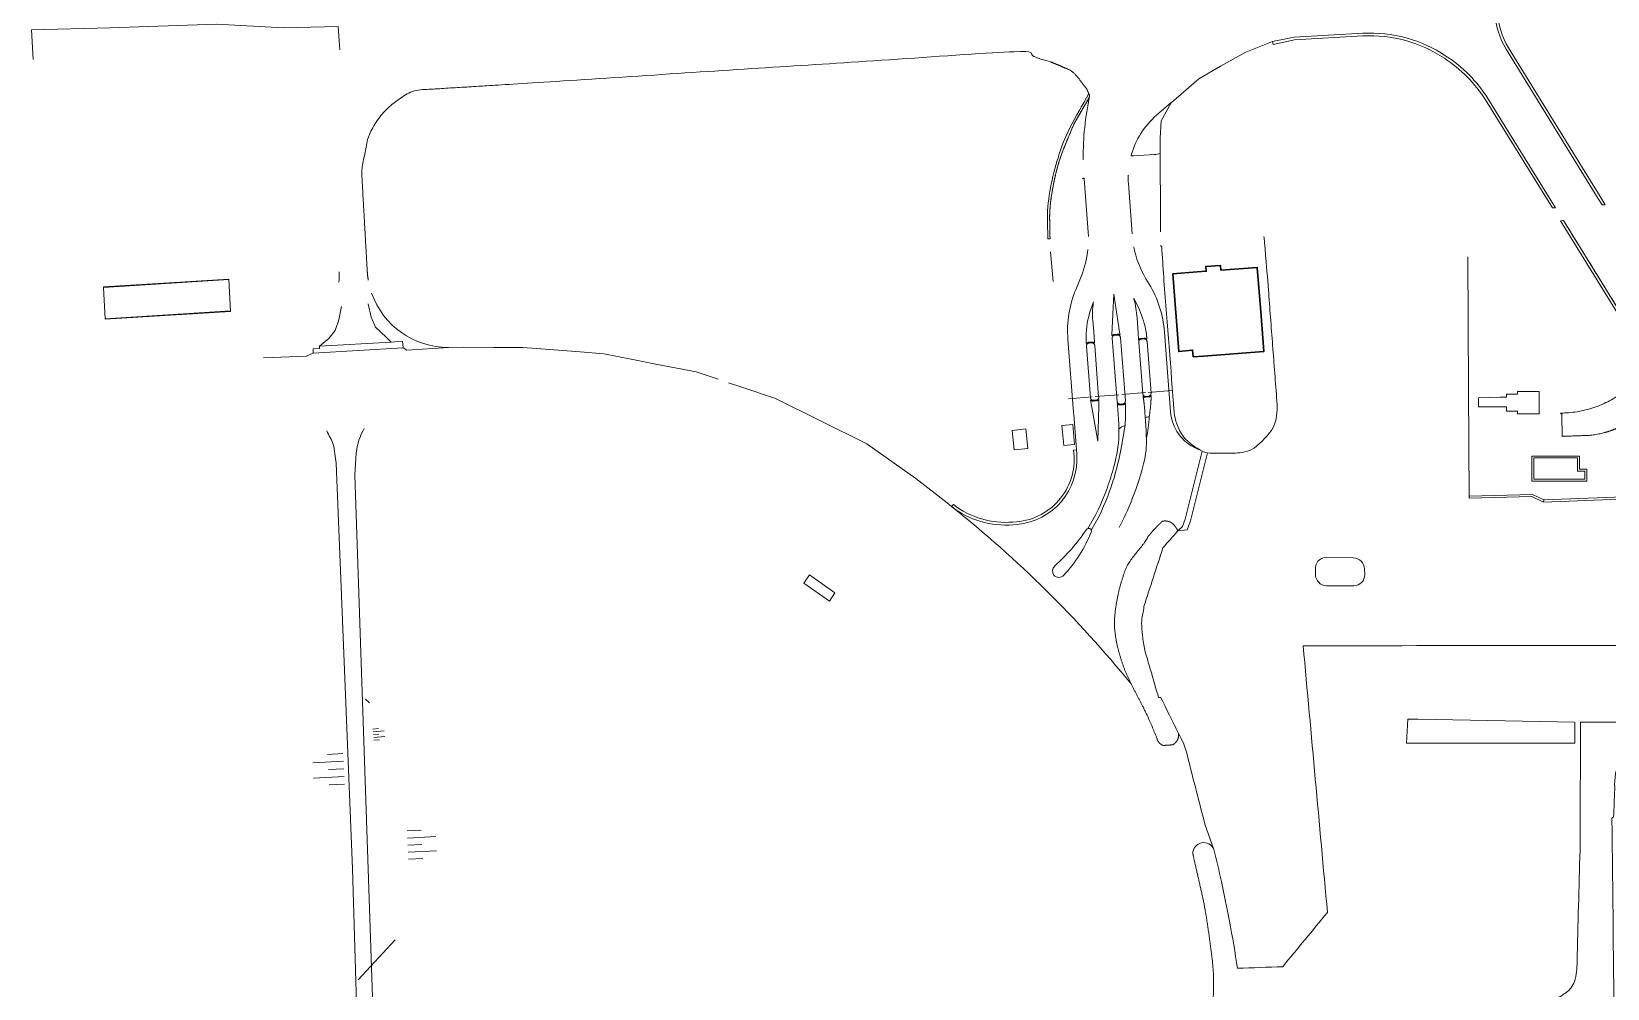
# Model space of a CAD drawing. Header units: millimetres. Extents: x 0 to 840, y 0 to 594.
# Drawn here: x 672.03 to 689.33, y 122.34 to 132.85 of the extents above; entities that cross this region are included whole.
import ezdxf

# ---------------------------------------------------------------- set-up
doc = ezdxf.new("R2010")
doc.units = ezdxf.units.MM
doc.linetypes.add('DGN Style 3', pattern=[136879.593462, 97771.138187, -39108.455275])
doc.layers.add('AC-0000-BESTAAND-co-06', color=1, linetype='Continuous')

msp = doc.modelspace()

# ---------------------------------------------------------------- linework, layer by layer
at = {"layer": 'AC-0000-BESTAAND-co-06', "linetype": 'Continuous', "lineweight": 13, "transparency": 33554687}
for p, q in [((683.672, 128.833), (683.412, 128.813)), ((683.965, 128.856), (683.705, 128.836)), ((684.257, 128.879), (683.997, 128.859)), ((684.549, 128.902), (684.289, 128.881)), ((675.694, 125.514), (675.738, 125.473)), ((675.776, 125.184), (675.837, 125.19)), ((675.778, 125.154), (675.9, 125.165)), ((675.781, 125.123), (675.842, 125.129)), ((675.784, 125.093), (675.906, 125.104)), ((675.787, 125.062), (675.848, 125.068)), ((675.451, 124.832), (675.115, 124.813)), ((675.446, 124.916), (675.278, 124.907)), ((675.46, 124.664), (675.125, 124.646)), ((675.455, 124.748), (675.287, 124.739)), ((675.465, 124.58), (675.297, 124.571)), ((676.15, 124.066), (676.306, 124.074)), ((684.91, 124.14), (685.009, 123.863)), ((676.154, 123.988), (676.466, 124.004)), ((676.158, 123.91), (676.314, 123.918)), ((676.162, 123.832), (676.474, 123.847)), ((676.166, 123.754), (676.322, 123.762)), ((676.021, 122.869), (675.612, 122.43))]:
    msp.add_line(p, q, dxfattribs=at)
at = {"layer": 'AC-0000-BESTAAND-co-06', "linetype": 'Continuous', "lineweight": 0, "transparency": 33554687}
msp.add_line((675.593, 128.219), (675.577, 127.972), dxfattribs=at)
at = {"layer": 'AC-0000-BESTAAND-co-06', "linetype": 'Continuous', "lineweight": 13, "transparency": 33554687, "flags": 128}
for points in [[(689.271, 130.94), (689.224, 131.016), (688.247, 132.603), (688.247, 132.603, -0.23474), (688.141, 133.438), (688.141, 133.438), (688.142, 133.438), (688.195, 133.527), (688.239, 133.592), (688.239, 133.592, -0.409096), (688.746, 133.723), (688.746, 133.723), (688.746, 133.723), (688.905, 133.634)], [(688.141, 133.438, 0.23474), (688.247, 132.603), (688.247, 132.603), (689.224, 131.016), (689.271, 130.94), (689.305, 130.942), (689.249, 131.032), (688.272, 132.619), (688.272, 132.619, -0.233997), (688.169, 133.425)], [(684.424, 130.644), (684.421, 131.673), (684.432, 131.865), (684.539, 132.063), (684.844, 132.326), (685.081, 132.464), (685.36, 132.62), (685.654, 132.734), (685.892, 132.782), (686.644, 132.827), (686.644, 132.827), (686.644, 132.827, -0.074865), (687.122, 132.775), (687.122, 132.775, -0.082187), (687.557, 132.576), (687.557, 132.576, -0.108851), (688.017, 132.11), (688.017, 132.11), (688.017, 132.11), (688.761, 130.909)], [(683.571, 131.439, 0.346173), (683.575, 131.445), (683.575, 131.445, -0.056794), (683.645, 132.135)], [(684.422, 131.504, -0.044764), (684.353, 131.494), (684.353, 131.494), (684.131, 131.481), (684.107, 131.479), (684.107, 131.479, -0.515282), (684.101, 131.487), (684.101, 131.487, -0.147205), (684.379, 131.925), (684.379, 131.925), (684.54, 132.064)], [(683.631, 130.595), (683.585, 131.227), (683.585, 131.227, 1.004977), (683.568, 131.226)], [(684.111, 130.625), (684.07, 131.175), (684.07, 131.175, -0.023771), (684.067, 131.261)], [(684.88, 128.237), (684.817, 128.265, -0.275556), (684.534, 128.667), (684.534, 128.667), (684.466, 129.545), (684.466, 129.545, 0.116434), (684.299, 130.071), (684.263, 130.13, -0.087853), (684.129, 130.482)], [(683.503, 128.204), (683.47, 128.64), (683.468, 128.661), (683.407, 129.465), (683.406, 129.465, -0.116434), (683.492, 130.01), (683.492, 130.01), (683.551, 130.154), (683.551, 130.154, 0.071195), (683.626, 130.451)], [(675.762, 129.971, 0.31947), (676.604, 129.376), (676.604, 129.376), (676.769, 129.379), (677.104, 129.376), (677.423, 129.376), (677.766, 129.348), (678.05, 129.326), (678.312, 129.304), (678.61, 129.246), (678.901, 129.189), (679.324, 129.106), (679.565, 129.026)], [(683.693, 129.499), (683.679, 129.671), (683.679, 129.671), (683.679, 129.671, -0.053297), (683.685, 129.862), (683.685, 129.862), (683.685, 129.862), (683.687, 129.875), (683.656, 129.786), (683.656, 129.786), (683.656, 129.786, 0.079037), (683.606, 129.492)], [(684.266, 129.545, 0.061725), (684.191, 129.787), (684.191, 129.787), (684.191, 129.787), (684.129, 129.918), (684.132, 129.909), (684.132, 129.909), (684.132, 129.909, -0.039959), (684.165, 129.701), (684.165, 129.701), (684.165, 129.701), (684.177, 129.537)], [(684.038, 128.75), (684.037, 128.605), (684.038, 128.605), (684.038, 128.605, -0.005573), (684.037, 128.578, -0.012006), (684.034, 128.52), (684.034, 128.52, 0.018869), (683.967, 128.483), (683.967, 128.483, 0.009184), (683.965, 128.544, 0.006384), (683.962, 128.587), (683.962, 128.587), (683.962, 128.587), (683.95, 128.743)], [(684.242, 128.766, -0.01486), (684.255, 128.606), (684.255, 128.606, -0.011248), (684.3, 128.614), (684.3, 128.614, 0.015219), (684.317, 128.771)], [(684.27, 128.373), (684.266, 128.403), (684.266, 128.403), (684.266, 128.403, 0.021175), (684.255, 128.606)], [(683.864, 127.797, 0.03065), (683.952, 128.089), (683.952, 128.089, 0.017519), (684.034, 128.521)], [(683.903, 128.04, 0.049318), (683.965, 128.367, 0.017204), (683.967, 128.483)], [(682.149, 127.651, 0.189774), (682.802, 127.458), (682.845, 127.461, 0.431355), (683.468, 128.249), (683.468, 128.249), (683.5, 128.251)], [(684.27, 128.373, -0.007112), (684.264, 128.252), (684.264, 128.252, -0.041686), (684.25, 128.153), (684.25, 128.153, -0.038392), (684.11, 127.704), (684.11, 127.704), (684.108, 127.699), (684.108, 127.699, -0.026925), (683.969, 127.399)], [(682.13, 127.628, 0.189774), (682.805, 127.428), (682.805, 127.428), (682.848, 127.431), (682.848, 127.432, 0.411152), (683.503, 128.204)], [(686.244, 126.757, -0.376956), (686.123, 126.881), (686.123, 126.881), (686.123, 126.935), (686.123, 126.935, -0.432102), (686.239, 127.069), (686.239, 127.069), (686.54, 127.065), (686.54, 127.065, -0.369139), (686.664, 126.943), (686.664, 126.943), (686.665, 126.882), (686.665, 126.882, -0.424824), (686.546, 126.759), (686.546, 126.759), (686.244, 126.757)]]:
    msp.add_lwpolyline(points, format="xyb", dxfattribs=at)
for points in [[(672.047, 132.539), (672.027, 132.862), (672.889, 132.886), (674.058, 132.927), (674.795, 132.887), (675.395, 132.901), (675.411, 132.645)], [(683.243, 130.101), (683.216, 130.426)], [(697.101, 126.113), (697.1, 127.745), (690.65, 127.741), (690.291, 127.743), (688.629, 127.678), (688.501, 127.737), (687.812, 127.72), (687.804, 128.916), (687.797, 130.369)], [(672.818, 130.04), (672.817, 130.035), (674.193, 130.12), (674.192, 130.125), (672.818, 130.04)], [(674.192, 130.127), (674.212, 129.772)], [(672.817, 130.035), (672.835, 129.691)], [(683.978, 129.521), (683.911, 129.96), (683.89, 129.514)], [(674.211, 129.777), (674.212, 129.772), (672.836, 129.686), (672.835, 129.691), (674.211, 129.777)], [(675.431, 129.827), (675.402, 129.679), (675.362, 129.561), (675.291, 129.474), (675.191, 129.388)], [(675.722, 129.856), (675.756, 129.709), (675.805, 129.597), (675.921, 129.487), (675.976, 129.435)], [(676.109, 129.37), (676.102, 129.443), (675.976, 129.435), (675.191, 129.388), (675.191, 129.364), (675.118, 129.359), (675.119, 129.312)], [(674.575, 129.26), (675.045, 129.281), (675.119, 129.312), (676.109, 129.37), (676.147, 129.344), (676.604, 129.376), (676.147, 129.344), (676.109, 129.37)], [(679.679, 128.988), (679.827, 128.939), (680.197, 128.816), (681.199, 128.318), (681.735, 127.937), (682.079, 127.668), (682.13, 127.628), (682.149, 127.651)], [(683.67, 128.721), (683.736, 128.346), (683.745, 128.727)], [(682.816, 128.25), (682.795, 128.465), (682.946, 128.48), (682.968, 128.266), (682.816, 128.25)], [(683.36, 128.3), (683.341, 128.517), (683.461, 128.528), (683.479, 128.31), (683.36, 128.3)], [(684.612, 127.361), (684.663, 127.408), (684.695, 127.491), (684.88, 128.237)], [(684.938, 128.219), (684.753, 127.473), (684.715, 127.374), (684.612, 127.361)], [(675.371, 128.104), (675.551, 123.65), (675.654, 120.192), (675.678, 119.314), (675.628, 118.503)], [(675.756, 117.981), (675.84, 120.188), (675.725, 123.646), (675.577, 127.972)], [(680.506, 126.788), (680.568, 126.877), (680.849, 126.681), (680.789, 126.59), (680.506, 126.788)], [(688.971, 125.261), (687.251, 125.293), (687.137, 125.295), (687.123, 125.028), (688.973, 125.03), (688.971, 125.261)]]:
    msp.add_lwpolyline(points, dxfattribs=at)
for points in [[(686.645, 132.797), (685.896, 132.752), (685.66, 132.704), (685.654, 132.734), (685.892, 132.782), (686.644, 132.827), (686.644, 132.827), (686.644, 132.827, -0.074865), (687.122, 132.775), (687.122, 132.775, -0.082187), (687.557, 132.576), (687.557, 132.576, -0.108851), (688.017, 132.11), (688.017, 132.11), (688.017, 132.11), (688.761, 130.909), (688.727, 130.907), (687.992, 132.095), (687.991, 132.094), (687.991, 132.094, 0.108877), (687.54, 132.551), (687.54, 132.551, 0.082215), (687.115, 132.746), (687.115, 132.746, 0.074803), (686.645, 132.797), (686.645, 132.797)], [(688.847, 130.77), (688.813, 130.767), (689.596, 129.503), (689.595, 129.503), (689.595, 129.503, -0.384425), (689.476, 128.9), (689.476, 128.9), (689.476, 128.901), (689.489, 128.882), (689.492, 128.877), (689.496, 128.879), (689.496, 128.879), (689.496, 128.879, 0.384044), (689.621, 129.519), (689.621, 129.519), (689.621, 129.519)], [(683.252, 126.874, 0.430196), (683.361, 126.874), (683.361, 126.874, 0.094349), (683.662, 127.348), (683.662, 127.348, 0.899462), (683.609, 127.375), (683.609, 127.375, -0.063327), (683.261, 126.976, 0.39466), (683.252, 126.874), (683.252, 126.874), (683.252, 126.874)]]:
    msp.add_lwpolyline(points, format="xyb", close=True, dxfattribs=at)
at = {"layer": 'AC-0000-BESTAAND-co-06', "linetype": 'Continuous', "lineweight": 30, "transparency": 33554687, "flags": 128}
msp.add_lwpolyline([(684.894, 129.281), (685.557, 129.331), (685.528, 129.721), (685.485, 130.255), (685.085, 130.225), (685.08, 130.277), (684.922, 130.265), (684.926, 130.213), (684.825, 130.206), (684.559, 130.185), (684.623, 129.33), (684.775, 129.346), (684.78, 129.273)], close=True, dxfattribs=at)
msp.add_lwpolyline([(684.894, 129.281), (685.557, 129.331), (685.528, 129.721), (685.485, 130.255), (685.085, 130.225), (685.08, 130.277), (684.922, 130.265), (684.926, 130.213), (684.825, 130.206)], dxfattribs=at)
at = {"layer": 'AC-0000-BESTAAND-co-06', "linetype": 'DGN Style 3', "lineweight": 13, "transparency": 33554687, "flags": 128}
for points in [[(683.606, 129.492, 0.0196), (683.608, 129.421), (683.608, 129.421), (683.608, 129.421), (683.609, 129.416), (683.609, 129.416), (683.609, 129.416, -0.223247), (683.638, 129.432), (683.638, 129.432), (683.638, 129.432), (683.668, 129.434), (683.668, 129.434), (683.668, 129.434, -0.222542), (683.699, 129.423), (683.699, 129.423), (683.699, 129.423), (683.693, 129.499)], [(683.89, 129.514), (683.89, 129.506), (683.89, 129.506), (683.89, 129.506, -0.170404), (683.919, 129.518), (683.919, 129.518), (683.919, 129.518), (683.948, 129.521), (683.949, 129.521), (683.949, 129.521, -0.170404), (683.979, 129.512), (683.979, 129.512), (683.979, 129.512), (683.978, 129.521)], [(683.893, 129.477, -0.414724), (683.921, 129.51), (683.921, 129.51), (683.951, 129.512), (683.951, 129.512, -0.413703), (683.983, 129.484), (683.983, 129.484), (684.037, 128.788), (684.037, 128.788, -0.414724), (684.009, 128.756), (684.009, 128.756), (683.979, 128.754), (683.979, 128.754, -0.413703), (683.947, 128.781), (683.947, 128.781), (683.893, 129.477)], [(684.177, 129.537), (684.183, 129.459), (684.183, 129.459), (684.183, 129.459, -0.223489), (684.212, 129.475), (684.212, 129.475), (684.212, 129.475), (684.242, 129.478), (684.242, 129.478), (684.242, 129.478, -0.222509), (684.273, 129.466), (684.273, 129.466), (684.273, 129.466), (684.272, 129.476), (684.272, 129.476), (684.272, 129.476, 0.019881), (684.266, 129.545)], [(684.319, 128.873, -0.41476), (684.291, 128.841), (684.291, 128.841), (684.262, 128.838), (684.261, 128.838, -0.413667), (684.229, 128.866), (684.229, 128.866), (684.185, 129.434), (684.185, 129.434, -0.41476), (684.213, 129.467), (684.213, 129.467), (684.243, 129.469), (684.243, 129.469, -0.413667), (684.275, 129.441), (684.275, 129.441), (684.319, 128.873)], [(683.687, 128.795, -0.413937), (683.654, 128.822), (683.654, 128.822), (683.611, 129.391), (683.611, 129.391, -0.414491), (683.638, 129.423), (683.638, 129.423), (683.668, 129.425), (683.668, 129.425, -0.413703), (683.701, 129.398), (683.701, 129.398), (683.744, 128.829), (683.745, 128.829, -0.414724), (683.717, 128.797), (683.717, 128.797), (683.687, 128.795)], [(683.745, 128.727), (683.747, 128.805), (683.747, 128.805), (683.747, 128.805, -0.223456), (683.718, 128.788), (683.718, 128.788), (683.717, 128.788), (683.687, 128.786), (683.687, 128.786), (683.687, 128.786, -0.222751), (683.656, 128.798), (683.656, 128.798), (683.656, 128.798), (683.67, 128.721)], [(683.95, 128.743), (683.949, 128.757), (683.949, 128.756, 0.222542), (683.98, 128.745), (683.98, 128.745), (684.01, 128.747), (684.01, 128.747, 0.223456), (684.039, 128.763), (684.039, 128.763), (684.038, 128.75)], [(684.317, 128.771, 0.00343), (684.319, 128.804), (684.319, 128.804), (684.319, 128.804), (684.322, 128.849), (684.322, 128.849), (684.322, 128.849, -0.223489), (684.292, 128.832), (684.292, 128.832), (684.292, 128.832), (684.262, 128.829), (684.262, 128.829), (684.262, 128.829, -0.222509), (684.232, 128.84), (684.232, 128.84), (684.232, 128.84), (684.233, 128.835), (684.233, 128.835), (684.233, 128.835, -0.007313), (684.242, 128.766)]]:
    msp.add_lwpolyline(points, format="xyb", dxfattribs=at)
at = {"layer": 'AC-0000-BESTAAND-co-06', "linetype": 'Continuous', "lineweight": 0, "transparency": 33554687, "flags": 128}
msp.add_lwpolyline([(688.223, 128.83), (688.222, 128.864), (688.306, 128.862), (688.343, 128.861), (688.342, 128.891), (688.534, 128.893), (688.579, 128.893), (688.579, 128.645), (688.343, 128.645), (688.342, 128.676), (688.222, 128.676), (688.222, 128.724), (687.913, 128.723), (687.913, 128.775), (687.913, 128.824), (688.15, 128.828)], close=True, dxfattribs=at)
at = {"layer": 'AC-0000-BESTAAND-co-06', "linetype": 'Continuous', "lineweight": 13, "transparency": 33554687, "flags": 128}
for points in [[(688.5, 128.183), (689.022, 128.183), (689.022, 128.039), (689.103, 128.039), (689.103, 127.907), (688.5, 127.907)], [(688.521, 128.162), (689.001, 128.162), (689.001, 128.018), (689.082, 128.018), (689.082, 127.928), (688.521, 127.928)], [(688.629, 127.678), (688.501, 127.737), (687.812, 127.72), (687.811, 127.744), (688.506, 127.761), (688.633, 127.702)], [(690.65, 127.765), (691.532, 127.764), (697.101, 127.769), (697.103, 127.745), (691.531, 127.739), (690.65, 127.741), (690.291, 127.743), (688.629, 127.678), (688.633, 127.702), (690.291, 127.764)]]:
    msp.add_lwpolyline(points, close=True, dxfattribs=at)
at = {"layer": 'AC-0000-BESTAAND-co-06', "linetype": 'Continuous', "lineweight": 13, "transparency": 33554687}
for centre, radius, start, end in [((684.073, 131.261), 0.006, 93.4465, 178.8864), ((681.926, 128.795), 2.381, 349.7806, 355.6366), ((681.531, 128.66), 2.451, 339.695, 345.3325), ((681.531, 128.66), 2.451, 328.7223, 339.695), ((681.46, 128.657), 2.553, 329.649, 340.3218), ((674.11, 117.54), 12.887, 39.1751, 51.5121), ((684.898, 123.817), 0.12, 22.6971, 180.6297)]:
    msp.add_arc(centre, radius, start, end, dxfattribs=at)
at = {"layer": 'AC-0000-BESTAAND-co-06', "linetype": 'Continuous', "lineweight": 13, "transparency": 33554687, "extrusion": (0, 0, -1)}
for centre, radius, start, end in [((-674.505, 130.157), 0.9, 176.8772, 184.0631), ((-674.505, 130.157), 0.9, 184.0631, 184.0631), ((-676.242, 128.154), 0.652, 5.7569, 30.5765)]:
    msp.add_arc(centre, radius, start, end, dxfattribs=at)
at = {"layer": 'AC-0000-BESTAAND-co-06', "linetype": 'Continuous', "lineweight": 13, "transparency": 33554687}
for points, weights, degree, knots in [([(683.21, 130.57), (683.209, 130.644), (683.207, 130.718), (683.206, 130.792), (683.204, 130.904), (683.221, 131.015), (683.24, 131.126), (683.259, 131.237), (683.286, 131.344), (683.321, 131.451), (683.358, 131.563), (683.406, 131.668), (683.45, 131.777), (683.502, 131.903), (683.594, 132.022), (683.645, 132.135), (683.642, 132.145), (683.638, 132.154), (683.635, 132.164), (683.626, 132.184), (683.618, 132.203), (683.609, 132.223), (683.564, 132.264), (683.501, 132.39), (683.414, 132.428), (683.288, 132.483), (683.16, 132.538), (683.032, 132.578), (682.961, 132.6), (682.88, 132.617), (682.809, 132.624), (680.901, 132.5), (678.992, 132.376), (677.084, 132.252), (676.807, 132.236), (676.53, 132.219), (676.253, 132.202), (676.005, 132.108), (675.816, 131.92), (675.719, 131.672), (675.697, 131.557), (675.674, 131.441), (675.652, 131.325), (675.656, 131.24), (675.66, 131.154), (675.665, 131.069), (675.681, 130.787), (675.697, 130.505), (675.713, 130.223), (675.713, 130.223), (675.713, 130.223), (675.713, 130.223), (675.715, 130.186), (675.719, 130.149), (675.725, 130.113)], [1, 1, 1, 1, 1, 1, 1, 1, 1, 1, 1, 1, 1, 1, 1, 1, 1, 1, 1, 1, 1, 1, 1, 1, 1, 1, 1, 1, 1, 1, 1, 1, 1, 1, 1, 1, 1, 0.942313534825, 0.942313534825, 1, 1, 1, 1, 1, 1, 1, 1, 1, 1, 1, 1, 1, 0.998708831935, 0.998708831935, 1], 3, [0, 0, 0, 0, 0.012219, 0.012219, 0.012219, 0.030713, 0.030713, 0.030713, 0.049165, 0.049165, 0.049165, 0.068466, 0.068466, 0.068466, 0.090909, 0.090909, 0.090909, 0.136364, 0.136364, 0.136364, 0.181818, 0.181818, 0.181818, 0.209713, 0.209713, 0.209713, 0.250237, 0.250237, 0.250237, 0.272727, 0.272727, 0.272727, 0.363636, 0.363636, 0.363636, 0.454545, 0.454545, 0.454545, 0.545455, 0.545455, 0.545455, 0.636364, 0.636364, 0.636364, 0.727273, 0.727273, 0.727273, 0.818182, 0.818182, 0.818182, 0.909091, 0.909091, 0.909091, 1, 1, 1, 1]), ([(688.847, 130.77), (689.234, 130.144), (689.621, 129.519), (689.861, 129.131), (690.101, 128.743), (690.175, 128.633), (690.248, 128.522), (690.503, 128.235), (690.85, 128.068), (691.269, 127.896), (691.721, 127.919), (693.007, 127.919), (694.293, 127.92), (695.638, 127.92), (696.983, 127.92), (697.034, 127.914), (697.084, 127.908), (697.388, 127.865), (697.591, 127.633), (697.716, 127.412), (697.715, 127.158)], [1, 1, 1, 1, 1, 1, 1, 0.980340741685, 1, 0.975768363411, 1, 1, 1, 1, 1, 1, 1, 0.937651445163, 1, 0.966110041381, 1], 2, [0, 0, 0, 0.142857, 0.142857, 0.214286, 0.214286, 0.285714, 0.285714, 0.428571, 0.428571, 0.571429, 0.571429, 0.619048, 0.619048, 0.666667, 0.666667, 0.714286, 0.714286, 0.857143, 0.857143, 1, 1, 1]), ([(689.621, 129.519), (689.621, 129.519), (689.621, 129.519), (689.847, 129.142), (689.496, 128.879), (689.494, 128.878), (689.492, 128.877), (689.193, 128.657), (688.818, 128.655), (688.818, 128.655), (688.818, 128.655), (688.818, 128.651), (688.817, 128.648), (688.823, 128.647), (688.829, 128.646), (688.831, 128.527), (688.833, 128.408), (688.833, 128.404), (688.832, 128.399), (688.985, 128.405), (689.138, 128.41), (689.352, 128.432), (689.536, 128.541), (689.587, 128.575), (689.638, 128.609), (689.979, 128.825), (690.248, 128.522)], [1, 1, 1, 0.742935062003, 1, 1, 1, 0.949074419768, 1, 1, 1, 1, 1, 1, 1, 1, 1, 1, 1, 1, 1, 0.976852583718, 1, 1, 1, 0.762390026229, 1], 2, [0, 0, 0, 0.1, 0.1, 0.2, 0.2, 0.3, 0.3, 0.4, 0.4, 0.5, 0.5, 0.525, 0.525, 0.55, 0.55, 0.575, 0.575, 0.6, 0.6, 0.7, 0.7, 0.8, 0.8, 0.9, 0.9, 1, 1, 1]), ([(684.621, 125.136), (684.627, 125.083), (684.603, 125.036), (684.556, 125.011), (684.522, 125.009), (684.488, 125.007), (684.455, 125.004), (684.418, 125.016), (684.392, 125.045), (684.383, 125.083), (684.344, 125.183), (684.299, 125.291), (684.249, 125.391), (684.185, 125.521), (684.113, 125.648), (684.053, 125.781), (684.011, 125.874), (683.982, 125.971), (683.956, 126.07), (683.942, 126.122), (683.933, 126.174), (683.926, 126.227), (683.918, 126.284), (683.915, 126.341), (683.919, 126.397), (683.924, 126.487), (683.94, 126.576), (683.958, 126.665), (683.975, 126.748), (684.002, 126.827), (684.027, 126.908), (684.074, 127.057), (684.234, 127.185), (684.285, 127.296), (684.333, 127.357), (684.386, 127.414), (684.443, 127.466), (684.477, 127.475), (684.512, 127.469), (684.542, 127.451), (684.574, 127.428), (684.598, 127.398), (684.612, 127.361)], [1, 0.883818652002, 0.883818652002, 1, 1, 1, 1, 0.914233742377, 0.914233742377, 1, 1, 1, 1, 1, 1, 1, 1, 1, 1, 1, 1, 1, 1, 1, 1, 1, 1, 1, 1, 1, 1, 1, 1, 1, 0.998115697171, 0.998115697171, 1, 0.948727021575, 0.948727021575, 1, 0.970664088986, 0.970664088986, 1], 3, [0, 0, 0, 0, 0.142857, 0.142857, 0.142857, 0.285714, 0.285714, 0.285714, 0.428571, 0.428571, 0.428571, 0.448634, 0.448634, 0.448634, 0.474657, 0.474657, 0.474657, 0.492768, 0.492768, 0.492768, 0.502344, 0.502344, 0.502344, 0.512449, 0.512449, 0.512449, 0.528611, 0.528611, 0.528611, 0.54364, 0.54364, 0.54364, 0.571429, 0.571429, 0.571429, 0.714286, 0.714286, 0.714286, 0.857143, 0.857143, 0.857143, 1, 1, 1, 1]), ([(685.608, 112.879), (685.56, 112.808), (685.482, 112.772), (685.397, 112.781), (685.312, 112.79), (685.244, 112.841), (685.212, 112.92), (685.23, 113.223), (685.248, 113.526), (685.265, 113.829), (685.269, 114.213), (685.309, 114.597), (685.313, 114.982), (685.316, 115.335), (685.318, 115.689), (685.304, 116.042), (685.287, 116.459), (685.268, 116.875), (685.239, 117.291), (685.214, 117.659), (685.188, 118.028), (685.161, 118.396), (685.133, 118.776), (685.104, 119.157), (685.076, 119.537), (685.046, 119.94), (685.015, 120.342), (684.985, 120.745), (684.98, 120.818), (684.974, 120.891), (684.968, 120.965), (684.968, 121.093), (684.936, 121.222), (684.944, 121.351), (684.947, 121.406), (684.95, 121.461), (684.954, 121.516), (684.969, 121.745), (684.985, 121.974), (685, 122.202), (685.006, 122.294), (685.008, 122.387), (685.005, 122.479), (685, 122.583), (684.988, 122.687), (684.974, 122.79), (684.949, 122.97), (684.925, 123.15), (684.888, 123.328), (684.855, 123.482), (684.817, 123.636), (684.784, 123.79), (684.782, 123.799), (684.781, 123.807), (684.779, 123.816)], [1, 0.905656675544, 0.905656675544, 1, 0.905656675544, 0.905656675544, 1, 1, 1, 1, 1, 1, 1, 1, 1, 1, 1, 1, 1, 1, 1, 1, 1, 1, 1, 1, 1, 1, 1, 1, 1, 1, 1, 1, 1, 1, 1, 1, 1, 1, 1, 1, 1, 1, 1, 1, 1, 1, 1, 1, 1, 1, 1, 1, 1], 3, [0, 0, 0, 0, 0.1, 0.1, 0.1, 0.2, 0.2, 0.2, 0.4, 0.4, 0.4, 0.433313, 0.433313, 0.433313, 0.463924, 0.463924, 0.463924, 0.500028, 0.500028, 0.500028, 0.531999, 0.531999, 0.531999, 0.565041, 0.565041, 0.565041, 0.6, 0.6, 0.6, 0.8, 0.8, 0.8, 0.826952, 0.826952, 0.826952, 0.838478, 0.838478, 0.838478, 0.886295, 0.886295, 0.886295, 0.90559, 0.90559, 0.90559, 0.927331, 0.927331, 0.927331, 0.96519, 0.96519, 0.96519, 0.99818, 0.99818, 0.99818, 1, 1, 1, 1])]:
    msp.add_rational_spline(points, weights, degree=degree, knots=knots, dxfattribs=at)
for points, knots in [([(683.21, 130.57), (683.21, 130.57), (683.209, 130.644), (683.207, 130.718), (683.206, 130.792), (683.204, 130.904), (683.221, 131.015), (683.24, 131.126), (683.259, 131.237), (683.286, 131.344), (683.321, 131.451), (683.358, 131.563), (683.406, 131.668), (683.45, 131.777), (683.502, 131.903), (683.594, 132.022), (683.645, 132.135), (683.642, 132.145), (683.638, 132.154), (683.635, 132.164), (683.566, 132.038), (683.497, 131.913), (683.428, 131.787), (683.372, 131.684), (683.335, 131.571), (683.298, 131.458), (683.263, 131.35), (683.235, 131.242), (683.216, 131.13), (683.197, 131.018), (683.18, 130.906), (683.182, 130.793), (683.183, 130.718), (683.185, 130.643), (683.186, 130.568), (683.194, 130.569), (683.202, 130.569), (683.21, 130.57)], [0, 0, 0, 0, 0.016801, 0.033601, 0.033601, 0.033601, 0.084462, 0.084462, 0.084462, 0.135205, 0.135205, 0.135205, 0.188283, 0.188283, 0.188283, 0.25, 0.25, 0.25, 0.5, 0.5, 0.5, 0.563731, 0.563731, 0.563731, 0.616193, 0.616193, 0.616193, 0.666407, 0.666407, 0.666407, 0.716707, 0.716707, 0.716707, 0.75, 0.75, 0.75, 1, 1, 1, 1]), ([(684.425, 130.499), (684.425, 130.495), (684.425, 130.491), (684.425, 130.487), (684.428, 130.486), (684.432, 130.486), (684.436, 130.485), (684.437, 130.47), (684.438, 130.456), (684.439, 130.442), (684.446, 130.33), (684.453, 130.218), (684.461, 130.106), (684.498, 129.625), (684.536, 129.144), (684.574, 128.662), (684.576, 128.624), (684.585, 128.574), (684.601, 128.535), (684.62, 128.488), (684.642, 128.438), (684.677, 128.394), (684.733, 128.323), (684.81, 128.276), (684.88, 128.237), (684.911, 128.22), (684.961, 128.214), (684.992, 128.214), (685.077, 128.214), (685.162, 128.215), (685.247, 128.216), (685.298, 128.217), (685.4, 128.23), (685.452, 128.271), (685.527, 128.331), (685.613, 128.416), (685.659, 128.495), (685.698, 128.562), (685.707, 128.684), (685.704, 128.749), (685.688, 128.953), (685.672, 129.156), (685.657, 129.359), (685.641, 129.565), (685.626, 129.771), (685.611, 129.977), (685.596, 130.16), (685.581, 130.344), (685.566, 130.528), (685.564, 130.55), (685.562, 130.573), (685.558, 130.595)], [0, 0, 0, 0, 0.111111, 0.111111, 0.111111, 0.222222, 0.222222, 0.222222, 0.259259, 0.259259, 0.259259, 0.296296, 0.296296, 0.296296, 0.333333, 0.333333, 0.333333, 0.355165, 0.355165, 0.355165, 0.382124, 0.382124, 0.382124, 0.425294, 0.425294, 0.425294, 0.444444, 0.444444, 0.444444, 0.555556, 0.555556, 0.555556, 0.586055, 0.586055, 0.586055, 0.629652, 0.629652, 0.629652, 0.666667, 0.666667, 0.666667, 0.777778, 0.777778, 0.777778, 0.833333, 0.833333, 0.833333, 0.888889, 0.888889, 0.888889, 1, 1, 1, 1]), ([(675.268, 128.459), (675.292, 128.409), (675.324, 128.363), (675.34, 128.311), (675.36, 128.245), (675.36, 128.173), (675.371, 128.104)], [0, 0, 0, 0, 0.438197, 0.438197, 0.438197, 1, 1, 1, 1]), ([(684.612, 127.361), (684.558, 127.299), (684.504, 127.236), (684.45, 127.174), (684.38, 126.96), (684.31, 126.745), (684.24, 126.53), (684.238, 126.471), (684.215, 126.411), (684.216, 126.35), (684.216, 126.304), (684.22, 126.258), (684.225, 126.212), (684.23, 126.157), (684.245, 126.104), (684.25, 126.05), (684.301, 125.877), (684.351, 125.703), (684.402, 125.53), (684.409, 125.532), (684.417, 125.534), (684.424, 125.536), (684.49, 125.403), (684.555, 125.269), (684.621, 125.136)], [0, 0, 0, 0, 0.166667, 0.166667, 0.166667, 0.333333, 0.333333, 0.333333, 0.458378, 0.458378, 0.458378, 0.554062, 0.554062, 0.554062, 0.666667, 0.666667, 0.666667, 0.777778, 0.777778, 0.777778, 0.888889, 0.888889, 0.888889, 1, 1, 1, 1]), ([(697.101, 126.113), (694.226, 126.109), (691.351, 126.106), (688.476, 126.102), (687.647, 126.101), (686.818, 126.1), (685.99, 126.099), (686.078, 125.123), (686.167, 124.147), (686.256, 123.171), (686.093, 122.973), (685.929, 122.774), (685.765, 122.575), (685.599, 122.569), (685.433, 122.563), (685.267, 122.557), (685.243, 122.729), (685.213, 122.904), (685.179, 123.076), (685.151, 123.22), (685.125, 123.365), (685.092, 123.509), (685.066, 123.628), (685.038, 123.746), (685.009, 123.863)], [0, 0, 0, 0, 0.1, 0.1, 0.1, 0.2, 0.2, 0.2, 0.3, 0.3, 0.3, 0.4, 0.4, 0.4, 0.5, 0.5, 0.5, 0.69756, 0.69756, 0.69756, 0.863493, 0.863493, 0.863493, 1, 1, 1, 1]), ([(684.91, 124.14), (684.841, 124.412), (684.771, 124.683), (684.701, 124.955), (684.693, 124.983), (684.685, 125.011), (684.671, 125.037), (684.655, 125.07), (684.638, 125.103), (684.621, 125.136)], [0, 0, 0, 0, 0.80917, 0.80917, 0.80917, 0.893496, 0.893496, 0.893496, 1, 1, 1, 1]), ([(689.379, 124.205), (689.385, 124.209), (689.391, 124.214), (689.397, 124.218), (689.402, 124.319), (689.406, 124.42), (689.411, 124.521), (689.407, 124.577), (689.403, 124.739), (689.468, 124.793), (689.513, 124.832), (689.577, 124.876), (689.635, 124.893), (689.693, 124.911), (689.773, 124.92), (689.83, 124.918), (690.013, 124.916), (690.197, 124.914), (690.381, 124.912), (690.381, 125.031), (690.382, 125.149), (690.382, 125.268), (689.932, 125.265), (689.483, 125.262), (689.033, 125.259), (689.033, 125.183), (689.034, 125.106), (689.034, 125.03), (689.033, 124.638), (689.031, 124.246), (689.029, 123.855), (689.018, 123.446), (689.007, 123.037), (688.996, 122.629), (688.998, 122.565), (688.99, 122.478), (688.968, 122.414), (688.96, 122.389), (688.943, 122.364), (688.929, 122.34), (688.905, 122.302), (688.85, 122.275), (688.827, 122.255), (688.81, 122.246), (688.793, 122.238), (688.777, 122.23), (688.731, 122.221), (688.685, 122.213), (688.639, 122.205), (688.508, 122.206), (688.376, 122.208), (688.244, 122.209), (688.21, 122.209), (688.176, 122.209), (688.142, 122.208), (687.732, 122.205), (687.323, 122.201), (686.914, 122.197), (686.899, 122.196), (686.883, 122.196), (686.868, 122.195), (686.871, 122.126), (686.873, 122.056), (686.875, 121.987), (686.873, 121.966), (686.871, 121.946), (686.869, 121.925), (686.871, 121.908), (686.873, 121.892), (686.875, 121.875), (686.961, 121.875), (687.047, 121.874), (687.133, 121.874), (687.133, 121.873), (687.133, 121.871), (687.133, 121.87), (687.636, 121.871), (688.138, 121.872), (688.64, 121.873), (688.68, 121.866), (688.719, 121.859), (688.758, 121.852), (688.783, 121.841), (688.835, 121.821), (688.86, 121.791), (688.902, 121.742), (688.947, 121.689), (688.978, 121.635), (689.002, 121.595), (689.014, 121.532), (689.016, 121.492), (689.016, 120.597), (689.017, 119.703), (689.017, 118.808), (689.019, 118.776), (689.018, 118.721), (689.006, 118.689), (688.996, 118.66), (688.971, 118.627), (688.938, 118.605), (688.91, 118.587), (688.881, 118.575), (688.852, 118.575), (688.83, 118.575), (688.806, 118.575), (688.784, 118.575), (688.283, 118.574), (687.782, 118.574), (687.281, 118.573), (687.285, 118.466), (687.289, 118.358), (687.293, 118.251), (687.664, 118.252), (688.036, 118.254), (688.408, 118.256), (688.552, 118.256), (688.696, 118.256), (688.84, 118.256), (688.859, 118.257), (688.889, 118.255), (688.908, 118.248), (688.937, 118.236), (688.967, 118.208), (688.992, 118.184), (689.011, 118.167), (689.02, 118.13), (689.024, 118.113), (689.026, 118.041), (689.028, 117.969), (689.03, 117.897), (689.031, 117.826), (689.032, 117.754), (689.033, 117.683), (689.033, 117.609), (689.032, 117.534), (689.032, 117.46), (689.032, 117.433), (689.032, 117.405), (689.031, 117.378), (689.032, 117.32), (689.032, 117.263), (689.032, 117.206), (689.034, 116.032), (689.037, 114.858), (689.039, 113.684), (689.039, 113.483), (689.038, 113.282), (689.038, 113.08), (689.038, 113.068), (689.037, 113.056), (689.037, 113.044), (689.038, 112.975), (689.036, 112.898), (689.031, 112.829), (689.028, 112.778), (689.009, 112.727), (688.99, 112.677), (688.975, 112.636), (688.957, 112.6), (688.925, 112.566), (688.893, 112.532), (688.856, 112.509), (688.812, 112.498), (688.78, 112.489), (688.748, 112.484), (688.716, 112.482), (688.699, 112.482), (688.682, 112.481), (688.665, 112.481), (688.526, 112.477), (688.388, 112.474), (688.249, 112.47), (688.235, 112.47), (688.22, 112.469), (688.206, 112.469), (688.108, 112.468), (688.011, 112.467), (687.914, 112.467), (687.899, 112.466), (687.884, 112.466), (687.869, 112.466), (687.63, 112.466), (687.391, 112.467), (687.152, 112.467), (687.163, 112.324), (687.173, 112.18), (687.184, 112.036), (687.191, 112.037), (687.199, 112.038), (687.207, 112.039), (687.387, 112.045), (687.567, 112.05), (687.747, 112.055), (687.766, 112.056), (687.785, 112.057), (687.804, 112.058), (688.154, 112.064), (688.503, 112.071), (688.853, 112.077), (688.864, 112.069), (688.875, 112.062), (688.886, 112.054), (688.895, 112.043), (688.903, 112.032), (688.911, 112.022), (689.014, 112.022), (689.118, 112.022), (689.221, 112.022), (689.229, 112.038), (689.237, 112.053), (689.244, 112.068), (689.257, 112.082), (689.27, 112.095), (689.283, 112.109), (689.418, 112.108), (689.554, 112.108), (689.689, 112.108), (689.729, 112.109), (689.77, 112.11), (689.81, 112.11), (690.16, 112.111), (690.509, 112.112), (690.859, 112.113), (690.899, 112.105), (690.965, 112.087), (691.006, 112.056), (691.044, 112.027), (691.087, 111.999), (691.118, 111.958), (691.144, 111.923), (691.161, 111.885), (691.179, 111.847), (691.199, 111.803), (691.214, 111.748), (691.222, 111.704), (691.294, 111.704), (691.366, 111.704), (691.438, 111.704), (691.437, 111.777), (691.437, 111.851), (691.437, 111.925), (691.444, 111.925), (691.451, 111.925), (691.458, 111.926), (691.451, 112.24), (691.444, 112.554), (691.437, 112.868), (691.437, 112.888), (691.437, 112.909), (691.438, 112.929), (691.436, 114.011), (691.434, 115.092), (691.432, 116.173), (691.433, 116.336), (691.433, 116.499), (691.433, 116.662), (691.428, 118.271), (691.423, 119.879), (691.419, 121.488), (691.416, 121.65), (691.413, 121.813), (691.41, 121.975), (691.429, 121.99), (691.448, 122.004), (691.467, 122.019), (691.467, 122.099), (691.467, 122.18), (691.467, 122.26), (691.457, 122.288), (691.448, 122.315), (691.438, 122.342), (691.429, 122.342), (691.419, 122.342), (691.41, 122.342), (691.279, 122.342), (691.148, 122.342), (691.018, 122.342), (691.026, 119.331), (691.034, 116.32), (691.043, 113.31), (691.059, 113.31), (691.075, 113.311), (691.092, 113.311), (691.093, 113.266), (691.094, 113.222), (691.095, 113.177), (691.078, 113.177), (691.061, 113.176), (691.044, 113.176), (691.044, 113.12), (691.044, 113.064), (691.044, 113.008), (691.044, 112.949), (691.044, 112.891), (691.045, 112.833), (691.042, 112.795), (691.031, 112.736), (691.008, 112.698), (690.982, 112.652), (690.947, 112.607), (690.913, 112.565), (690.884, 112.529), (690.825, 112.505), (690.797, 112.491), (690.74, 112.478), (690.682, 112.466), (690.625, 112.454), (690.352, 112.454), (690.079, 112.453), (689.806, 112.452), (689.766, 112.459), (689.719, 112.473), (689.679, 112.49), (689.648, 112.503), (689.615, 112.513), (689.587, 112.536), (689.545, 112.569), (689.521, 112.612), (689.497, 112.659), (689.472, 112.705), (689.448, 112.753), (689.441, 112.8), (689.435, 112.841), (689.434, 112.891), (689.435, 112.932), (689.435, 113.061), (689.435, 113.19), (689.435, 113.319), (689.426, 116.109), (689.418, 118.898), (689.41, 121.687), (689.409, 121.709), (689.408, 121.732), (689.407, 121.754), (689.398, 122.571), (689.388, 123.388), (689.379, 124.205)], [0, 0, 0, 0, 0.026316, 0.026316, 0.026316, 0.052632, 0.052632, 0.052632, 0.074482, 0.074482, 0.074482, 0.089812, 0.089812, 0.089812, 0.105263, 0.105263, 0.105263, 0.114035, 0.114035, 0.114035, 0.122807, 0.122807, 0.122807, 0.131579, 0.131579, 0.131579, 0.140351, 0.140351, 0.140351, 0.149123, 0.149123, 0.149123, 0.157895, 0.157895, 0.157895, 0.184255, 0.184255, 0.184255, 0.194383, 0.194383, 0.194383, 0.210526, 0.210526, 0.210526, 0.214575, 0.214575, 0.214575, 0.218623, 0.218623, 0.218623, 0.222672, 0.222672, 0.222672, 0.226721, 0.226721, 0.226721, 0.230769, 0.230769, 0.230769, 0.234818, 0.234818, 0.234818, 0.238866, 0.238866, 0.238866, 0.242915, 0.242915, 0.242915, 0.246964, 0.246964, 0.246964, 0.251012, 0.251012, 0.251012, 0.255061, 0.255061, 0.255061, 0.259109, 0.259109, 0.259109, 0.263158, 0.263158, 0.263158, 0.276687, 0.276687, 0.276687, 0.298963, 0.298963, 0.298963, 0.315789, 0.315789, 0.315789, 0.368421, 0.368421, 0.368421, 0.384678, 0.384678, 0.384678, 0.399446, 0.399446, 0.399446, 0.411883, 0.411883, 0.411883, 0.421053, 0.421053, 0.421053, 0.434211, 0.434211, 0.434211, 0.447368, 0.447368, 0.447368, 0.460526, 0.460526, 0.460526, 0.473684, 0.473684, 0.473684, 0.487885, 0.487885, 0.487885, 0.510039, 0.510039, 0.510039, 0.526316, 0.526316, 0.526316, 0.532895, 0.532895, 0.532895, 0.539474, 0.539474, 0.539474, 0.546053, 0.546053, 0.546053, 0.552632, 0.552632, 0.552632, 0.559211, 0.559211, 0.559211, 0.565789, 0.565789, 0.565789, 0.572368, 0.572368, 0.572368, 0.578947, 0.578947, 0.578947, 0.593432, 0.593432, 0.593432, 0.604047, 0.604047, 0.604047, 0.612662, 0.612662, 0.612662, 0.621555, 0.621555, 0.621555, 0.628136, 0.628136, 0.628136, 0.631579, 0.631579, 0.631579, 0.634503, 0.634503, 0.634503, 0.637427, 0.637427, 0.637427, 0.640351, 0.640351, 0.640351, 0.643275, 0.643275, 0.643275, 0.646199, 0.646199, 0.646199, 0.649123, 0.649123, 0.649123, 0.652047, 0.652047, 0.652047, 0.654971, 0.654971, 0.654971, 0.657895, 0.657895, 0.657895, 0.660819, 0.660819, 0.660819, 0.663743, 0.663743, 0.663743, 0.666667, 0.666667, 0.666667, 0.669591, 0.669591, 0.669591, 0.672515, 0.672515, 0.672515, 0.675439, 0.675439, 0.675439, 0.678363, 0.678363, 0.678363, 0.681287, 0.681287, 0.681287, 0.684211, 0.684211, 0.684211, 0.698439, 0.698439, 0.698439, 0.711908, 0.711908, 0.711908, 0.723323, 0.723323, 0.723323, 0.736842, 0.736842, 0.736842, 0.739474, 0.739474, 0.739474, 0.742105, 0.742105, 0.742105, 0.744737, 0.744737, 0.744737, 0.747368, 0.747368, 0.747368, 0.75, 0.75, 0.75, 0.752632, 0.752632, 0.752632, 0.755263, 0.755263, 0.755263, 0.757895, 0.757895, 0.757895, 0.760526, 0.760526, 0.760526, 0.763158, 0.763158, 0.763158, 0.765789, 0.765789, 0.765789, 0.768421, 0.768421, 0.768421, 0.771053, 0.771053, 0.771053, 0.773684, 0.773684, 0.773684, 0.776316, 0.776316, 0.776316, 0.778947, 0.778947, 0.778947, 0.781579, 0.781579, 0.781579, 0.784211, 0.784211, 0.784211, 0.786842, 0.786842, 0.786842, 0.789474, 0.789474, 0.789474, 0.806198, 0.806198, 0.806198, 0.825677, 0.825677, 0.825677, 0.842105, 0.842105, 0.842105, 0.868421, 0.868421, 0.868421, 0.894737, 0.894737, 0.894737, 0.905129, 0.905129, 0.905129, 0.913201, 0.913201, 0.913201, 0.925135, 0.925135, 0.925135, 0.937048, 0.937048, 0.937048, 0.947368, 0.947368, 0.947368, 0.960526, 0.960526, 0.960526, 0.973684, 0.973684, 0.973684, 0.986842, 0.986842, 0.986842, 1, 1, 1, 1])]:
    msp.add_open_spline(points, degree=3, knots=knots, dxfattribs=at)

doc.saveas('drawing.dxf')
